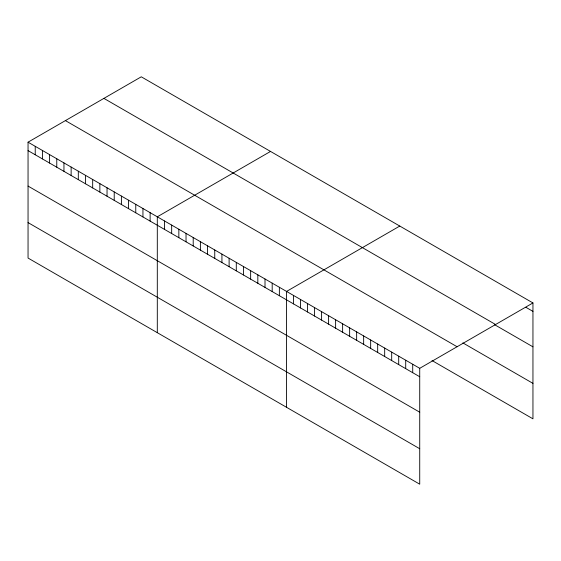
<?xml version="1.0" encoding="UTF-8"?>
<svg xmlns="http://www.w3.org/2000/svg" width="561" height="561" viewBox="0 0 561 561"><rect width="100%" height="100%" fill="white"/><g stroke="black" fill="none" stroke-linecap="round" stroke-linejoin="round"><path stroke-width="0.84" d="M28.05 142.178L419.726 368.311L419.726 484.192L28.05 258.06L28.05 142.178L141.274 76.808L532.95 302.94L532.95 418.822L432.019 360.548M270.528 151.435L157.304 216.805L157.304 332.68M399.783 226.055L286.552 291.425L286.552 407.307M419.726 368.311L532.95 302.94M525.945 307.33L532.95 311.376M103.911 98.385L495.587 324.517M494.402 324.581L532.95 346.831M462.86 342.897L532.95 383.366M65.413 120.608L457.089 346.74M28.05 150.621L419.726 376.747M28.05 186.077L419.726 412.202M28.05 222.605L419.726 448.737M412.714 364.264L412.714 372.7M405.708 360.218L405.708 368.654M398.696 356.172L398.696 364.608M391.69 352.126L391.69 360.562M384.678 348.079L384.678 356.516M377.672 344.033L377.672 352.469M370.66 339.987L370.66 348.423M363.654 335.941L363.654 344.377M356.642 331.895L356.642 340.331M349.636 327.848L349.636 336.284M342.624 323.802L342.624 332.238M335.618 319.756L335.618 328.192M328.606 315.71L328.606 324.146M321.6 311.664L321.6 320.1M314.588 307.617L314.588 316.053M307.582 303.571L307.582 312.007M300.57 299.518L300.57 307.961M293.564 295.472L293.564 303.908M279.371 287.281L279.371 295.717M272.19 283.137L272.19 291.573M265.009 278.992L265.009 287.428M257.829 274.848L257.829 283.284M250.648 270.697L250.648 279.133M243.474 266.552L243.474 274.988M236.293 262.408L236.293 270.844M229.112 258.263L229.112 266.699M221.932 254.119L221.932 262.555M214.751 249.968L214.751 258.411M207.57 245.823L207.57 254.259M200.389 241.679L200.389 250.115M193.208 237.534L193.208 245.97M186.028 233.39L186.028 241.826M178.847 229.239L178.847 237.682M171.666 225.094L171.666 233.53M164.485 220.95L164.485 229.386M150.124 212.661L150.124 221.097M142.943 208.517L142.943 216.953M135.762 204.365L135.762 212.801M128.581 200.221L128.581 208.657M121.4 196.077L121.4 204.513M114.22 191.932L114.22 200.368M107.039 187.788L107.039 196.224M99.858 183.636L99.858 192.072M92.677 179.492L92.677 187.928M85.496 175.348L85.496 183.784M78.316 171.203L78.316 179.639M71.135 167.059L71.135 175.495M63.954 162.907L63.954 171.343M56.773 158.763L56.773 167.199M49.592 154.619L49.592 163.055M42.412 150.474L42.412 158.91M35.231 146.33L35.231 154.766"/></g></svg>
